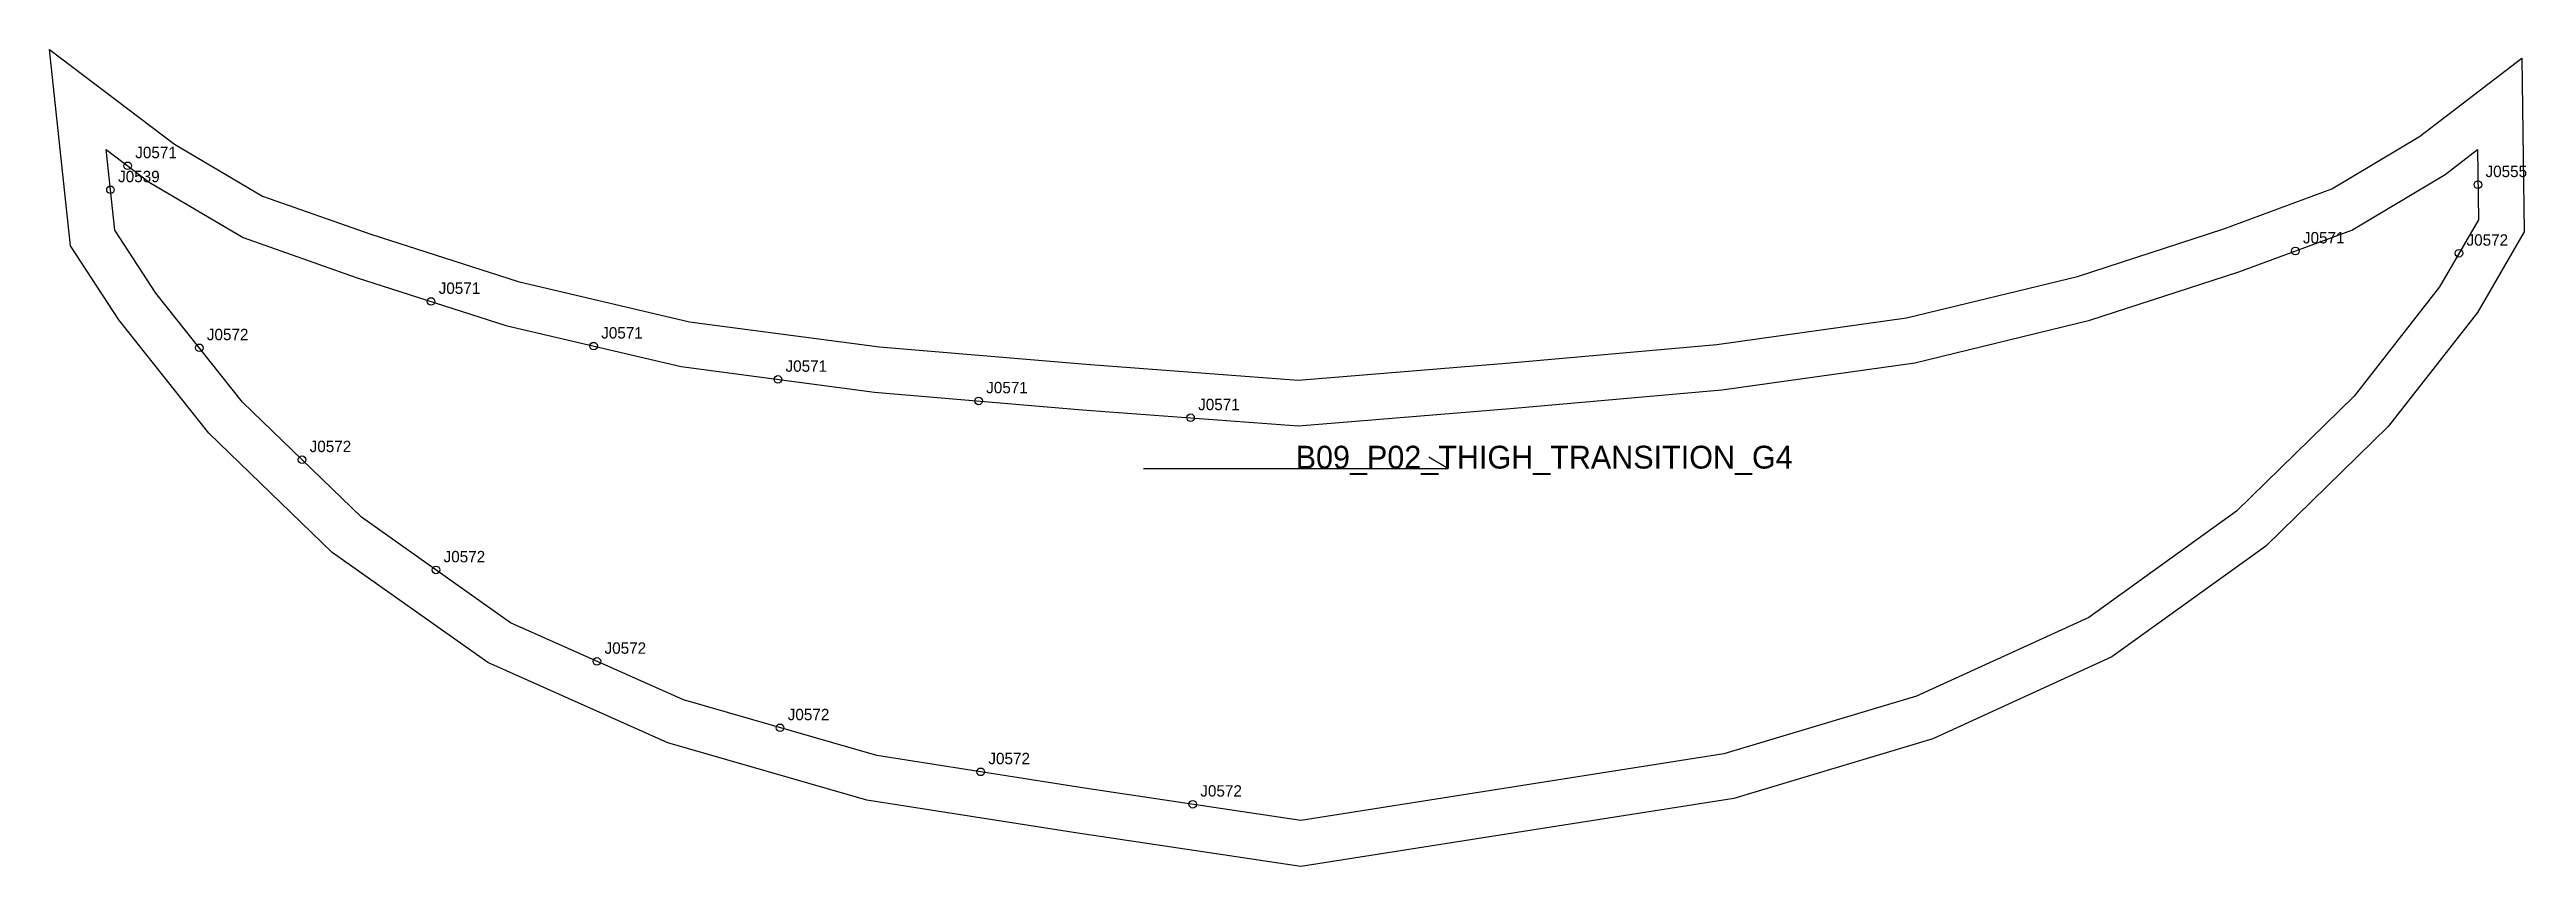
# Model space of a CAD drawing. Header units: millimetres. Extents: x -15 to 636, y -189 to 26.
import ezdxf

# ---------------------------------------------------------------- set-up
doc = ezdxf.new("R2010")
doc.units = ezdxf.units.MM
for name, color, linetype in [('CUT', 1, 'Continuous'), ('GRAIN', 3, 'Continuous'), ('LABEL', 7, 'Continuous'), ('NOTCH', 2, 'Continuous'), ('SEW', 5, 'Continuous')]:
    doc.layers.add(name, color=color, linetype=linetype)

msp = doc.modelspace()

# ---------------------------------------------------------------- linework, layer by layer
at = {"layer": 'CUT'}
msp.add_lwpolyline([(-14.89, 26.34), (17.98, 1.43), (41.09, -12.21), (69.55, -22.26), (108.29, -34.73), (153.32, -45.29), (203.26, -51.85), (257.62, -56.47), (313.36, -60.64), (369.07, -56.07), (423.36, -51.29), (473.21, -44.3), (518.18, -33.37), (556.68, -20.83), (585.06, -10.32), (608.05, 3.41), (635.01, 24.1), (635.59, -21.62), (623.29, -42.83), (599.88, -72.85), (567.73, -104.37), (527.2, -133.49), (480.15, -155.01), (427.87, -170.74), (372.55, -179.43), (314.04, -188.62), (255.39, -179.85), (199.98, -171.18), (147.6, -156.11), (100.3, -134.95), (59.41, -105.96), (26.96, -74.57), (3.29, -44.82), (-9.36, -25.28), (-14.89, 26.34)], close=True, dxfattribs=at)
at = {"layer": 'GRAIN'}
for p, q in [((272.67, -83.92), (352.67, -83.92)), ((352.67, -83.92), (347.67, -80.92))]:
    msp.add_line(p, q, dxfattribs=at)
at = {"layer": 'NOTCH'}
for centre in [(5.64, -4.27), (1.13, -10.58), (623.43, -9.23), (575.44, -26.68), (618.44, -27.28), (85.4, -39.96), (24.46, -52.15), (128.12, -51.71), (176.57, -60.45), (229.32, -66.11), (285.03, -70.56), (51.48, -81.59), (86.69, -110.59), (129, -134.65), (177.15, -152.13), (229.89, -163.71), (285.6, -172.23)]:
    msp.add_circle(centre, 1, dxfattribs=at)
at = {"layer": 'SEW'}
msp.add_lwpolyline([(0, 0), (11.29, -8.55), (35.99, -23.14), (65.71, -33.63), (105.08, -46.3), (151.16, -57.11), (201.97, -63.79), (256.67, -68.43), (313.4, -72.68), (370.09, -68.02), (424.72, -63.22), (475.46, -56.1), (521.46, -44.92), (560.62, -32.16), (590.27, -21.19), (614.8, -6.54), (623.32, 0), (623.55, -18.46), (613.32, -36.1), (590.91, -64.84), (559.98, -95.16), (521.15, -123.07), (475.9, -143.76), (425.2, -159.01), (370.69, -167.58), (313.99, -176.48), (257.2, -167.98), (202.58, -159.44), (151.73, -144.81), (106.28, -124.48), (67.1, -96.7), (35.86, -66.49), (13.05, -37.81), (2.27, -21.16)], close=True, dxfattribs=at)

# ---------------------------------------------------------------- texts
at = {"layer": 'LABEL'}
for s, height, p in [('J0571', 3, (7.64, -2.27)), ('J0539', 3, (3.13, -8.58)), ('J0555', 3, (625.43, -7.23)), ('J0571', 3, (577.44, -24.68)), ('J0572', 3, (620.44, -25.28)), ('J0571', 3, (87.4, -37.96)), ('J0572', 3, (26.46, -50.15)), ('J0571', 3, (130.12, -49.71)), ('J0571', 3, (178.57, -58.45)), ('J0571', 3, (231.32, -64.11)), ('J0571', 3, (287.03, -68.56)), ('J0572', 3, (53.48, -79.59)), ('B09_P02_THIGH_TRANSITION_G4', 6, (312.67, -83.92)), ('J0572', 3, (88.69, -108.59)), ('J0572', 3, (131, -132.65)), ('J0572', 3, (179.15, -150.13)), ('J0572', 3, (231.89, -161.71)), ('J0572', 3, (287.6, -170.23))]:
    msp.add_text(s, height=height, dxfattribs=at).set_placement(p)

doc.saveas('drawing.dxf')
